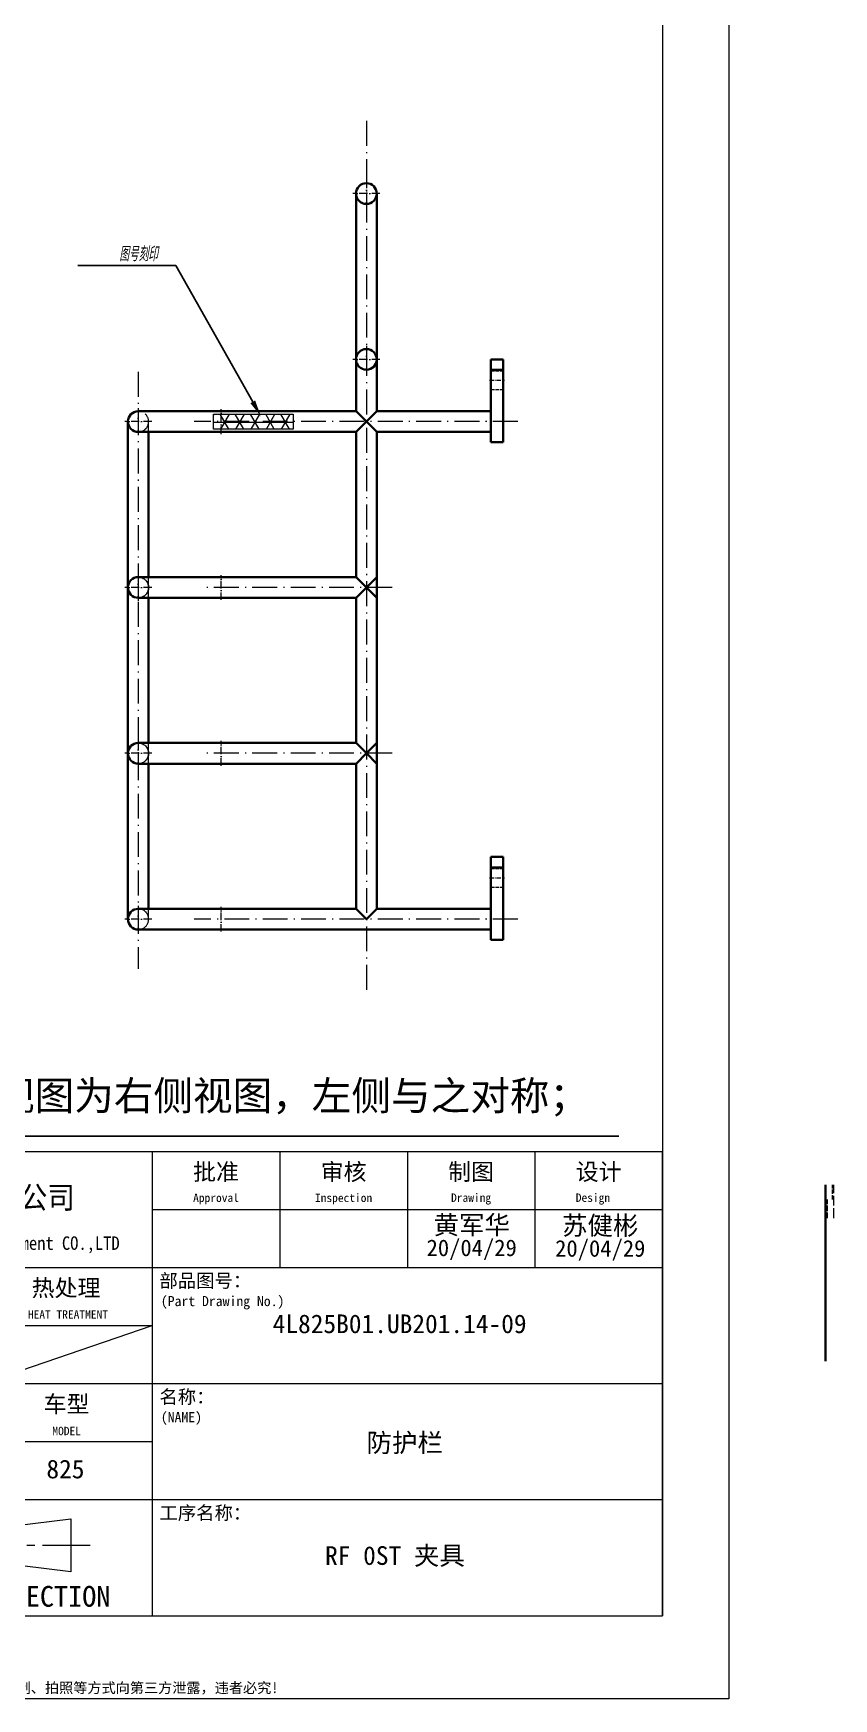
# Model space of a CAD drawing. Header units: millimetres. Extents: x -162325 to -83245, y 277409 to 326486.
# Drawn here: x -160671 to -160285, y 301208 to 302011 of the extents above; entities that cross this region are included whole.
import ezdxf
from ezdxf import colors
from ezdxf.entities.mleader import LeaderData, LeaderLine
from ezdxf.enums import TextEntityAlignment as Align
from ezdxf.math import Vec2, Vec3

# ---------------------------------------------------------------- set-up
doc = ezdxf.new("R2010")
doc.units = ezdxf.units.MM
for name, pattern in [('CENTER2', [28.575, 19.05, -3.175, 3.175, -3.175]), ('DASHDOT', [18.5, 12, -3, 0.5, -3]), ('DASHED', [15, 12, -3])]:
    doc.linetypes.add(name, pattern=pattern)
for name, color, linetype, lineweight in [('A4', 3, 'Continuous', 20), ('图框', 7, 'Continuous', 20), ('尺寸线', 3, 'Continuous', 13), ('文字', 1, 'Continuous', 13), ('细实线', 4, 'Continuous', 25)]:
    doc.layers.add(name, color=color, linetype=linetype, lineweight=lineweight)
doc.layers.add('Dim', color=3, linetype='Continuous')
doc.layers.add('MARK', color=7, linetype='Continuous')
doc.styles.add('CH-1', font='')
doc.styles.get("Standard").update_dxf_attribs({"font": 'txt', "bigfont": 'gbcbig.shx'})
doc.styles.get('CH-1').set_extended_font_data('SimSun')

# ---------------------------------------------------------------- blocks, each defined once
blk = doc.blocks.new('A$C34C2392C')
at = {"linetype": 'CENTER2', "ltscale": 0.3}
for p, q in [((-5.53, 4.13), (-5.53, -4.13)), ((16.64, 0), (-11.88, 0))]:
    blk.add_line(p, q, dxfattribs=at)
for p, q in [((1.54, 1.6), (14.34, 3.2)), ((14.34, 3.2), (14.34, -3.2)), ((1.54, -1.6), (1.54, 1.6)), ((14.34, -3.2), (1.54, -1.6))]:
    blk.add_line(p, q)
for radius in [3.2, 1.6]:
    blk.add_arc((-5.53, 0), radius, 0, 359.9894)
blk = doc.blocks.new('A$C67844AE1')
for p, q in [((-492, 112), (0, 112)), ((-246, 112), (-246, -112)), ((-184.5, 112), (-184.5, 56)), ((-123, 112), (-123, 56)), ((-61.5, 112), (-61.5, 56)), ((0, -112), (0, 112)), ((-246, 84), (0, 84)), ((-492, 68), (-492, -112)), ((-492, 68), (-492, -112)), ((-492, -112), (-492, 68)), ((-492, 68), (-492, -112)), ((-492, 68), (-492, -112)), ((-492, 68), (-492, -112)), ((-492, 68), (-492, -112)), ((-492, 68), (-492, -112)), ((-492, 68), (-492, -112)), ((-492, -112), (-492, 68)), ((-492, 68), (-492, -112)), ((-492, 68), (-492, -112)), ((-492, 68), (-492, -112)), ((-492, 68), (-492, -112)), ((-492, 56), (0, 56)), ((-410, 56), (-410, -112)), ((-328, 56), (-328, -56)), ((-492, 28), (-246, 28)), ((-492, 0), (0, 0)), ((-492, -28), (-246, -28)), ((-492, -56), (0, -56)), ((-492, -84), (-410, -84)), ((-492, -112), (0, -112))]:
    blk.add_line(p, q)
at = {"color": 4, "ltscale": 0.5}
for p, q in [((-468.38, 96.54), (-477.68, 84.12)), ((-467.07, 97.19), (-459.37, 97.19)), ((-451.05, 97.21), (-453.64, 97.21)), ((-447.54, 97.19), (-443.33, 97.19)), ((-482.7, 88.42), (-486.55, 83.35)), ((-478.69, 93.94), (-480.4, 91.69)), ((-473.82, 90.78), (-475.13, 88.89)), ((-452.68, 83.09), (-442.89, 96.32)), ((-486.98, 83.13), (-490.13, 83.13)), ((-477.02, 82.81), (-465.96, 82.81)), ((-469.28, 85.77), (-472.57, 85.77)), ((-469.23, 85.85), (-470.11, 87.32)), ((-467.8, 87.76), (-469.94, 87.76)), ((-467.8, 87.76), (-467.42, 87.1)), ((-463.75, 82.81), (-461.35, 82.81))]:
    blk.add_line(p, q, dxfattribs=at)
for centre, radius, start, end in [((-479.96, 96.37), 1.09, 90, 143.21463), ((-469.22, 97.24), 0.219, 322.84702, 90), ((-467.07, 95.55), 1.64, 90, 143.17909), ((-459.37, 95.55), 1.64, 323.50405, 90), ((-453.64, 96.66), 0.547, 90, 142.76053), ((-443.33, 96.64), 0.547, 323.51537, 90), ((-482.27, 88.08), 0.547, 90, 142.7804), ((-480.35, 91.65), 0.0547, 142.95764, 270), ((-478.65, 93.91), 0.0547, 90, 142.95764), ((-471.7, 94.51), 0.547, 270, 322.84702), ((-466.36, 94.15), 0.0547, 90, 143.28021), ((-462.24, 94.15), 0.0547, 323.81172, 90), ((-454.06, 91.84), 0.137, 354.5829, 143.44023), ((-450.47, 90.95), 0.137, 323.3038, 127.26931), ((-490.13, 83.68), 0.547, 143.21463, 270), ((-486.98, 83.68), 0.547, 270, 322.7804), ((-477.02, 83.63), 0.821, 143.17909, 270), ((-472.57, 85.82), 0.0547, 143.28021, 270), ((-469.28, 85.82), 0.0547, 270, 30.87346), ((-467.37, 87.13), 0.0547, 209.84044, 323.81172), ((-463.75, 83.36), 0.547, 142.76053, 270), ((-461.35, 83.63), 0.821, 270, 323.34145), ((-455.78, 83.14), 0.274, 143.38703, 270), ((-453.12, 83.41), 0.547, 270, 323.51537)]:
    blk.add_arc(centre, radius, start, end, dxfattribs=at)
at = {"color": 3, "ltscale": 0.5}
for points, knots in [([(-488.04, 87.39), (-488.26, 88.17), (-488.62, 89.51), (-488.76, 91.4), (-488.68, 92.96), (-488.48, 94.48), (-488, 95.94), (-487.33, 97.33), (-486.52, 98.55), (-485.58, 99.92), (-484.11, 101.17), (-482.08, 102.53), (-479.62, 103.66), (-476.63, 104.53), (-473.49, 104.75), (-470.85, 104.68), (-469.01, 104.49), (-468.06, 104.35), (-467.6, 104.19), (-467.36, 104.11), (-467.38, 103.84), (-467.51, 103.6), (-467.67, 103.59), (-467.75, 103.59)], [0.033361, 0.033361, 0.033361, 0.033361, 0.471833, 0.793856, 1.06763, 1.327784, 1.632518, 1.904259, 2.171672, 2.434164, 2.811787, 3.221221, 3.771763, 4.287691, 4.918993, 5.487196, 5.736969, 5.935719, 6.004988, 6.011363, 6.068145, 6.111246, 6.151841, 6.151841, 6.151841, 6.151841]), ([(-471.87, 106.78), (-471.88, 106.81), (-471.89, 106.89), (-471.08, 106.94), (-470.13, 106.96), (-468.28, 106.92), (-466.29, 106.88), (-463.95, 106.66), (-461.43, 105.9), (-458.86, 105.11), (-456.84, 103.98), (-455.05, 102.78), (-453.35, 101.59), (-451.64, 99.9), (-450.32, 98.09), (-449.42, 96.69), (-449.1, 95.93), (-449.03, 95.74)], [0, 0, 0, 0, 0.013513, 0.041806, 0.340693, 0.661167, 1.001786, 1.450195, 1.93793, 2.441413, 2.919246, 3.201062, 3.624217, 4.053268, 4.510623, 4.853859, 4.962074, 4.962074, 4.962074, 4.962074]), ([(-467.75, 103.59), (-468.68, 103.59), (-471.11, 103.61), (-474.79, 103.2), (-478.26, 101.79), (-481.06, 99.79), (-482.97, 97.34), (-484.02, 94.85), (-483.98, 93.42), (-483.93, 92.89)], [0, 0, 0, 0, 0.511401, 1.333961, 2.006207, 2.544799, 3.201133, 3.690752, 3.982461, 3.982461, 3.982461, 3.982461]), ([(-459.5, 74.17), (-459.15, 74.26), (-457.82, 74.59), (-455.91, 75.45), (-453.81, 76.77), (-452.04, 78.05), (-450.46, 79.78), (-449.21, 81.63), (-448.18, 83.92), (-447.35, 86.77), (-447.31, 89.06), (-447.29, 90.37)], [0, 0, 0, 0, 0.196818, 0.752706, 1.133972, 1.558354, 1.94217, 2.414014, 2.774875, 3.316286, 4.02771, 4.02771, 4.02771, 4.02771]), ([(-486.11, 83.93), (-485.59, 83.17), (-484.11, 80.96), (-480.4, 78.04), (-475.71, 75.67), (-470.4, 74.54), (-465.25, 74.57), (-460.35, 75.58), (-456.79, 77.65), (-454.68, 79.82), (-453.68, 81.05), (-453.44, 81.92), (-453.76, 82.01), (-453.85, 81.87), (-453.89, 81.8)], [0.008574, 0.008574, 0.008574, 0.008574, 0.511088, 1.461558, 2.551285, 3.372869, 4.408758, 5.360341, 6.07413, 6.646139, 6.965728, 7.014048, 7.055407, 7.097199, 7.097199, 7.097199, 7.097199]), ([(-453.89, 81.8), (-454.16, 81.48), (-455.09, 80.34), (-457.47, 79.09), (-460.29, 78.15), (-463.1, 77.56), (-465.75, 77.56), (-468.2, 77.74), (-470.34, 78.3), (-472.37, 78.87), (-474.59, 79.8), (-476.8, 81.11), (-479.03, 82.63), (-480.66, 84.59), (-482.11, 86.33), (-482.76, 87.47), (-483.04, 87.97)], [0, 0, 0, 0, 0.227272, 0.804496, 1.430419, 1.862632, 2.367125, 2.88024, 3.204387, 3.579335, 4.036384, 4.516387, 4.985288, 5.507707, 5.907232, 6.223175, 6.223175, 6.223175, 6.223175]), ([(-449.38, 87.54), (-449.46, 86.95), (-449.59, 86.05), (-449.95, 84.79), (-450.37, 83.78), (-450.81, 82.63), (-451.45, 81.57), (-452.25, 80.24), (-453.23, 79.21), (-454.33, 78.01), (-455.64, 77.09), (-456.98, 76.11), (-458.35, 75.36), (-459.16, 74.85), (-459.95, 74.68), (-459.94, 74.21), (-459.66, 74.19), (-459.5, 74.17)], [0.004933, 0.004933, 0.004933, 0.004933, 0.333622, 0.498315, 0.724349, 0.934741, 1.17012, 1.401267, 1.780901, 1.94954, 2.292483, 2.648069, 2.865789, 3.139575, 3.199954, 3.253921, 3.331828, 3.331828, 3.331828, 3.331828])]:
    blk.add_open_spline(points, degree=3, knots=knots, dxfattribs=at)
blk.add_spline([(-471.87, 106.78), (-471.8, 106.48), (-471.33, 106.32), (-469.95, 106.19), (-468.71, 106.01), (-466.81, 105.67), (-464.7, 105.2), (-462.88, 104.66), (-461.09, 103.98), (-459.43, 103.08), (-457.89, 102.22), (-455.32, 100.34), (-454.15, 99.25), (-453.58, 98.66), (-452.29, 97.2)], degree=3, dxfattribs=at)
at = {"color": 4, "ltscale": 0.5}
for points, knots in [([(-480.84, 97.02), (-480.93, 96.9), (-481.02, 96.78), (-481.12, 96.65), (-484.27, 92.44), (-487.42, 88.22), (-490.57, 84.01)], [-0.084236, -0.084236, -0.084236, -0.084236, 0, 0, 0, 2.885251, 2.885251, 2.885251, 2.885251]), ([(-479.96, 97.46), (-479.82, 97.46), (-479.68, 97.46), (-479.54, 97.46), (-479.54, 97.46), (-479.54, 97.46), (-479.54, 97.46), (-476.38, 97.46), (-473.23, 97.46), (-470.08, 97.46), (-470.08, 97.46), (-470.08, 97.46), (-470.08, 97.46), (-469.79, 97.46), (-469.51, 97.46), (-469.22, 97.46)], [-0.077734, -0.077734, -0.077734, -0.077734, 0, 0, 0, 0, 0, 0, 1.729211, 1.729211, 1.729211, 1.729211, 1.729211, 1.729211, 1.885805, 1.885805, 1.885805, 1.885805]), ([(-469.05, 97.11), (-469.2, 96.9), (-469.36, 96.7), (-469.52, 96.49), (-469.52, 96.49), (-469.52, 96.49), (-469.52, 96.49), (-470.05, 95.79), (-470.58, 95.09), (-471.11, 94.39), (-471.11, 94.39), (-471.11, 94.39), (-471.11, 94.39), (-471.16, 94.32), (-471.21, 94.25), (-471.26, 94.18)], [-0.1423966, -0.1423966, -0.1423966, -0.1423966, 0, 0, 0, 0, 0, 0, 0.4822707, 0.4822707, 0.4822707, 0.4822707, 0.4822707, 0.4822707, 0.529029, 0.529029, 0.529029, 0.529029]), ([(-454.08, 96.99), (-454.23, 96.79), (-454.39, 96.58), (-454.54, 96.38), (-457.68, 92.25), (-460.82, 88.12), (-463.96, 83.99), (-464.04, 83.89), (-464.11, 83.79), (-464.19, 83.69)], [-0.140102, -0.140102, -0.140102, -0.140102, 0, 0, 0, 2.844058, 2.844058, 2.844058, 2.913465, 2.913465, 2.913465, 2.913465]), ([(-451.05, 97.21), (-450.96, 97.2), (-450.76, 97.2), (-450.41, 97.03), (-450.21, 96.52), (-450.3, 95.87), (-450.55, 95.18), (-450.83, 94.49), (-451, 93.99), (-451.13, 93.7), (-451.11, 93.59), (-450.99, 93.55), (-450.82, 93.63), (-450.49, 93.98), (-449.97, 94.64), (-449.25, 95.48), (-448.57, 96.28), (-447.99, 96.81), (-447.66, 97.09), (-447.54, 97.19)], [0, 0, 0, 0, 0.047379, 0.11361, 0.198731, 0.32589, 0.467244, 0.599055, 0.733672, 0.758899, 0.77069, 0.790267, 0.820293, 0.867992, 1.054564, 1.278066, 1.476304, 1.62487, 1.711224, 1.711224, 1.711224, 1.711224]), ([(-471.7, 93.97), (-471.72, 93.97), (-471.75, 93.97), (-471.77, 93.97), (-471.77, 93.97), (-471.77, 93.97), (-471.77, 93.97), (-474.06, 93.97), (-476.36, 93.97), (-478.65, 93.97)], [-0.012966, -0.012966, -0.012966, -0.012966, 0, 0, 0, 0, 0, 0, 1.257183, 1.257183, 1.257183, 1.257183]), ([(-456, 83.3), (-455.85, 83.49), (-455.71, 83.69), (-455.56, 83.88), (-455.56, 83.88), (-455.56, 83.88), (-455.56, 83.88), (-453.83, 86.21), (-452.09, 88.54), (-450.36, 90.87)], [-0.132838, -0.132838, -0.132838, -0.132838, 0, 0, 0, 0, 0, 0, 1.591518, 1.591518, 1.591518, 1.591518]), ([(-469.94, 87.76), (-469.98, 87.77), (-470.04, 87.77), (-470.11, 87.72), (-470.16, 87.66), (-470.17, 87.58), (-470.16, 87.49), (-470.14, 87.4), (-470.13, 87.35), (-470.11, 87.32)], [0, 0, 0, 0, 0.0189462, 0.0330559, 0.0436533, 0.0575788, 0.0766083, 0.0956988, 0.1082528, 0.1082528, 0.1082528, 0.1082528])]:
    blk.add_open_spline(points, degree=3, knots=knots, dxfattribs=at)
for points in [[(-476.05, 88.63), (-478.12, 88.63), (-480.19, 88.63), (-482.27, 88.63)], [(-474.4, 91.6), (-476.39, 91.6), (-478.37, 91.6), (-480.35, 91.6)], [(-466.4, 94.18), (-468.47, 91.41), (-470.54, 88.63), (-472.61, 85.86)], [(-462.19, 94.12), (-463.9, 91.78), (-465.62, 89.44), (-467.33, 87.1)], [(-466.36, 94.2), (-464.99, 94.2), (-463.61, 94.2), (-462.24, 94.2)], [(-458.05, 94.58), (-460.57, 91.18), (-463.09, 87.78), (-465.6, 84.38)], [(-454.17, 91.93), (-456.01, 89.44), (-457.9, 86.89), (-460.7, 83.14)], [(-454.14, 89.56), (-454.07, 90.32), (-454, 91.07), (-453.92, 91.83)], [(-453.14, 89.09), (-452.28, 89.74), (-451.41, 90.4), (-450.55, 91.06)], [(-455.78, 82.86), (-454.89, 82.86), (-454, 82.86), (-453.12, 82.86)]]:
    blk.add_open_spline(points, degree=3, dxfattribs=at)
for points in [[(-476.05, 88.63), (-475.64, 88.63), (-475.39, 88.67), (-475.28, 88.75), (-475.13, 88.89)], [(-473.82, 90.78), (-473.73, 90.98), (-473.72, 91.25), (-473.81, 91.45), (-473.97, 91.55), (-474.16, 91.58), (-474.4, 91.6)], [(-454.14, 89.56), (-454.15, 89.22), (-454.12, 88.97), (-453.96, 88.83), (-453.76, 88.76), (-453.62, 88.78), (-453.43, 88.86), (-453.14, 89.09)], [(-465.6, 84.38), (-465.63, 84.34), (-465.63, 84.25), (-465.53, 84.03), (-465.37, 83.78), (-465.15, 83.42), (-465.08, 83.29), (-465.14, 83.12), (-465.4, 82.96), (-465.69, 82.87), (-465.96, 82.81)]]:
    blk.add_spline(points, degree=3, dxfattribs=at)
at = {"layer": '细实线', "color": 0, "linetype": 'Continuous'}
for p, q in [((-492, 112), (-492, 56)), ((-492, 68), (-492, -112)), ((-492, 68), (-492, -112)), ((-492, 68), (-492, -112))]:
    blk.add_line(p, q, dxfattribs=at)
at = {"lineweight": 35, "xscale": 4, "yscale": 4, "zscale": 4}
blk.add_blockref('A$C34C2392C', (-342.56, -78.03), dxfattribs=at)
at = {"style": 'CH-1'}
for s, height, p in [('批准', 8.111, (-215.25, 102.29)), ('审核', 8.111, (-153.75, 102.29)), ('制图', 8.111, (-92.25, 102.29)), ('设计', 8.111, (-30.75, 102.29)), ('Approval', 4.055, (-215.25, 89.12)), ('Inspection', 4.055, (-153.75, 89.12)), ('Drawing', 4.055, (-92.25, 89.12)), ('Design  ', 4.055, (-30.75, 89.12)), ('比例', 8.111, (-369.33, 46.29)), ('MATERIAL', 4.056, (-451.13, 33.33)), ('SCALE', 4.055, (-369.28, 33.12)), ('制作数', 8.111, (-451.33, -9.71)), ('车型', 8.111, (-287.33, -9.71)), ('PROD.QTY', 4.055, (-451.28, -22.88)), ('MODEL', 4.055, (-287.28, -22.88)), ('3RD ANGLE PROJECTION', 10, (-334.19, -102.63))]:
    blk.add_text(s, height=height, dxfattribs=at).set_placement(p, align=Align.MIDDLE)
at = {"lineweight": 35, "style": 'CH-1'}
for s, height, p in [('(NAME)', 4.868, (-478.38, 64.74)), ('部品图号：', 6.489, (-242.53, 46.37)), ('(Part Drawing No.)', 4.8676, (-241.87, 37.35)), ('名称：', 6.489, (-242.53, -9.63)), ('(NAME)', 4.868, (-241.87, -18.65)), ('工序名称：', 6.489, (-242.53, -65.63))]:
    blk.add_text(s, height=height, dxfattribs=at).set_placement(p)
at = {"style": 'CH-1'}
blk.add_text('材质', height=8.111, dxfattribs=at).set_placement((-462.11, 42.24))
at = {"lineweight": 35, "style": 'CH-1'}
for s, height, p in [('热处理', 8.111, (-287.56, 46.27)), ('HEAT TREATMENT', 4.0553, (-286.66, 33.32)), ('硬度', 8.111, (-369.56, -9.73)), ('HARDNESS', 4.055, (-368.66, -22.68)), ('HRC.', 9, (-392.33, -42.26, -1000.32)), ('页码', 8.111, (-451.56, -65.73)), ('Page number', 4.0553, (-450.66, -78.68))]:
    blk.add_text(s, height=height, dxfattribs=at).set_placement(p, align=Align.MIDDLE)
at = {"layer": 'MARK', "style": 'CH-1', "width": 0.9}
blk.add_text('广州丰桥智能装备有限公司', height=10.8, dxfattribs=at).set_placement((-442.41, 84.37))
at = {"layer": 'MARK', "insert": (-452.72, 70.99), "char_height": 6.5, "width": 556.9513, "attachment_point": 1, "style": 'CH-1'}
blk.add_mtext('{\\W0.9;Guangzhou Fengqiao Intelligent Equipment CO.,LTD}', dxfattribs=at)
blk = doc.blocks.new('1比1 竖框')
at = {"layer": '图框'}
for p, q in [((210, 297), (210, 0)), ((202, 289), (202, 10)), ((30.07, 10), (202, 10)), ((210, 0), (0, 0))]:
    blk.add_line(p, q, dxfattribs=at)
at = {"layer": '图框', "xscale": 0.25, "yscale": 0.25, "zscale": 0.25}
blk.add_blockref('A$C67844AE1', (202, 38), dxfattribs=at)
at = {"layer": '图框', "insert": (113.5, 0.5), "char_height": 1.25, "width": 177, "attachment_point": 8}
blk.add_mtext('{\\fSimSun|b1|i0|c134|p2;此设计产权为广州丰桥智能装备有限公司所有，未经书面授权严禁用复制、拍照等方式向第三方泄露，违者必究!}', dxfattribs=at)

msp = doc.modelspace()

# ---------------------------------------------------------------- hatches: boundary and pattern name
at = {"layer": '尺寸线'}
h = msp.add_hatch(dxfattribs=at)
h.set_pattern_fill('NET3', color=4, scale=2, angle=360)
h.set_pattern_definition([(360, (-183957.642, 272175.6956), (5e-12, 6.35), []), (60, (-183957.642, 272175.6956), (-5.4992613, 3.175), []), (120, (-183957.642, 272175.6956), (-5.4992613, -3.175), [])])
h.paths.add_polyline_path([(-160545.374, 301820.533), (-160545.374, 301827.725), (-160583.815, 301827.725), (-160583.815, 301820.533)])

# ---------------------------------------------------------------- linework, layer by layer
at = {"color": 2, "linetype": 'DASHDOT', "lineweight": 13}
for p, q in [((-160510.129, 301969.153), (-160510.129, 301549.153)), ((-160620.129, 301848.153), (-160620.129, 301560.152)), ((-160437.129, 301824.153), (-160593.13, 301824.153)), ((-160497.629, 301744.153), (-160587.63, 301744.153)), ((-160497.629, 301664.153), (-160587.63, 301664.153)), ((-160437.129, 301584.153), (-160593.13, 301584.153))]:
    msp.add_line(p, q, dxfattribs=at)
at = {"color": 2, "linetype": 'DASHDOT', "lineweight": 13, "ltscale": 0.325}
for p, q in [((-160503.629, 301934.153), (-160516.629, 301934.153)), ((-160510.129, 301940.653), (-160510.129, 301927.653)), ((-160503.629, 301854.153), (-160516.629, 301854.153)), ((-160510.129, 301860.653), (-160510.129, 301847.653)), ((-160620.129, 301830.653), (-160620.129, 301817.653)), ((-160613.629, 301824.153), (-160626.629, 301824.153)), ((-160620.129, 301750.653), (-160620.129, 301737.653)), ((-160613.629, 301744.153), (-160626.629, 301744.153)), ((-160620.129, 301670.653), (-160620.129, 301657.653)), ((-160613.629, 301664.153), (-160626.629, 301664.153)), ((-160620.129, 301590.653), (-160620.129, 301577.653)), ((-160613.629, 301584.153), (-160626.629, 301584.153))]:
    msp.add_line(p, q, dxfattribs=at)
at = {"color": 7, "lineweight": 35}
for p, q in [((-160515.129, 301854.153), (-160515.129, 301934.153)), ((-160515.129, 301854.153), (-160515.129, 301934.153)), ((-160505.129, 301934.133), (-160505.129, 301934.153)), ((-160505.129, 301854.153), (-160505.129, 301934.153)), ((-160515.129, 301829.153), (-160515.129, 301854.153)), ((-160515.129, 301829.153), (-160515.129, 301854.153)), ((-160505.129, 301854.153), (-160505.129, 301854.172)), ((-160505.129, 301854.133), (-160505.129, 301854.153)), ((-160505.129, 301829.153), (-160505.129, 301854.153)), ((-160444.129, 301854.153), (-160450.129, 301854.153)), ((-160450.129, 301849.153), (-160450.129, 301854.153)), ((-160444.129, 301849.153), (-160444.129, 301854.153)), ((-160444.129, 301849.153), (-160450.129, 301849.153)), ((-160450.129, 301814.153), (-160450.129, 301849.153)), ((-160444.129, 301814.153), (-160444.129, 301849.153)), ((-160625.129, 301744.153), (-160625.129, 301824.153)), ((-160625.129, 301744.153), (-160625.129, 301824.153)), ((-160620.129, 301829.153), (-160580.129, 301829.153)), ((-160580.129, 301829.153), (-160620.129, 301829.153)), ((-160515.129, 301829.153), (-160580.129, 301829.153)), ((-160515.129, 301829.153), (-160580.129, 301829.153)), ((-160510.129, 301824.153), (-160515.129, 301829.153)), ((-160510.129, 301824.153), (-160515.129, 301819.153)), ((-160510.129, 301824.153), (-160505.129, 301829.153)), ((-160510.129, 301824.153), (-160505.129, 301819.153)), ((-160450.129, 301829.153), (-160505.129, 301829.153)), ((-160450.129, 301829.153), (-160505.129, 301829.153)), ((-160580.129, 301819.153), (-160620.129, 301819.153)), ((-160615.129, 301749.153), (-160615.129, 301819.153)), ((-160515.129, 301819.153), (-160580.129, 301819.153)), ((-160515.129, 301749.153), (-160515.129, 301819.153)), ((-160515.129, 301749.153), (-160515.129, 301819.153)), ((-160505.129, 301749.153), (-160505.129, 301819.153)), ((-160450.129, 301819.153), (-160505.129, 301819.153)), ((-160450.129, 301814.153), (-160444.129, 301814.153)), ((-160625.129, 301664.153), (-160625.129, 301744.153)), ((-160625.129, 301664.153), (-160625.129, 301744.153)), ((-160580.129, 301749.153), (-160620.129, 301749.153)), ((-160615.129, 301749.153), (-160580.129, 301749.153)), ((-160515.129, 301749.153), (-160580.129, 301749.153)), ((-160515.129, 301749.153), (-160580.129, 301749.153)), ((-160510.129, 301744.153), (-160515.129, 301749.153)), ((-160510.129, 301744.153), (-160515.129, 301739.153)), ((-160510.129, 301744.153), (-160505.129, 301749.153)), ((-160510.129, 301744.153), (-160505.129, 301739.153)), ((-160505.129, 301749.153), (-160505.129, 301744.153)), ((-160505.129, 301744.153), (-160505.129, 301739.153)), ((-160580.129, 301739.153), (-160620.129, 301739.153)), ((-160615.129, 301669.153), (-160615.129, 301739.153)), ((-160515.129, 301739.153), (-160580.129, 301739.153)), ((-160515.129, 301669.153), (-160515.129, 301739.153)), ((-160515.129, 301669.153), (-160515.129, 301739.153)), ((-160505.129, 301669.153), (-160505.129, 301739.153)), ((-160580.129, 301669.153), (-160620.129, 301669.153)), ((-160615.129, 301669.153), (-160580.129, 301669.153)), ((-160515.129, 301669.153), (-160580.129, 301669.153)), ((-160515.129, 301669.153), (-160580.129, 301669.153)), ((-160510.129, 301664.153), (-160515.129, 301669.153)), ((-160510.129, 301664.153), (-160505.129, 301669.153)), ((-160505.129, 301669.153), (-160505.129, 301664.153)), ((-160625.129, 301584.153), (-160625.129, 301664.153)), ((-160625.129, 301584.153), (-160625.129, 301664.153)), ((-160510.129, 301664.153), (-160515.129, 301659.153)), ((-160510.129, 301664.153), (-160505.129, 301659.153)), ((-160505.129, 301664.153), (-160505.129, 301659.153)), ((-160580.129, 301659.153), (-160620.129, 301659.153)), ((-160615.129, 301589.153), (-160615.129, 301659.153)), ((-160515.129, 301659.153), (-160580.129, 301659.153)), ((-160515.129, 301589.153), (-160515.129, 301659.153)), ((-160515.129, 301589.153), (-160515.129, 301659.153)), ((-160505.129, 301589.153), (-160505.129, 301659.153)), ((-160444.129, 301614.153), (-160450.129, 301614.153)), ((-160450.129, 301609.153), (-160450.129, 301614.153)), ((-160444.129, 301609.153), (-160444.129, 301614.153)), ((-160444.129, 301609.153), (-160450.129, 301609.153)), ((-160450.129, 301574.153), (-160450.129, 301609.153)), ((-160444.129, 301574.153), (-160444.129, 301609.153)), ((-160580.129, 301589.153), (-160620.129, 301589.153)), ((-160615.129, 301589.153), (-160580.129, 301589.153)), ((-160515.129, 301589.153), (-160580.129, 301589.153)), ((-160515.129, 301589.153), (-160580.129, 301589.153)), ((-160510.129, 301584.153), (-160515.129, 301589.153)), ((-160510.129, 301584.153), (-160505.129, 301589.153)), ((-160450.129, 301589.153), (-160505.129, 301589.153)), ((-160450.129, 301589.153), (-160505.129, 301589.153)), ((-160580.129, 301579.153), (-160620.129, 301579.153)), ((-160450.129, 301579.153), (-160580.129, 301579.153)), ((-160450.129, 301574.153), (-160444.129, 301574.153)), ((-160288.796, 301455.993), (-160288.796, 301439.993)), ((-160288.796, 301434.993), (-160288.796, 301439.993)), ((-160288.796, 301434.993), (-160288.796, 301370.993))]:
    msp.add_line(p, q, dxfattribs=at)
at = {"color": 1, "linetype": 'DASHED', "lineweight": 13}
for p, q in [((-160505.129, 301854.172), (-160505.129, 301934.133)), ((-160505.129, 301829.153), (-160505.129, 301854.133)), ((-160615.129, 301744.153), (-160615.129, 301824.153)), ((-160620.129, 301819.153), (-160580.129, 301819.153)), ((-160515.129, 301819.153), (-160580.129, 301819.153)), ((-160505.129, 301749.153), (-160505.129, 301819.153)), ((-160450.129, 301819.153), (-160505.129, 301819.153)), ((-160615.129, 301664.153), (-160615.129, 301744.153)), ((-160620.129, 301739.153), (-160580.129, 301739.153)), ((-160515.129, 301739.153), (-160580.129, 301739.153)), ((-160505.129, 301669.153), (-160505.129, 301739.153)), ((-160615.129, 301584.153), (-160615.129, 301664.153)), ((-160620.129, 301659.153), (-160580.129, 301659.153)), ((-160515.129, 301659.153), (-160580.129, 301659.153)), ((-160505.129, 301589.153), (-160505.129, 301659.153)), ((-160620.129, 301579.153), (-160580.129, 301579.153)), ((-160450.129, 301579.153), (-160580.129, 301579.153))]:
    msp.add_line(p, q, dxfattribs=at)
at = {"color": 1, "linetype": 'DASHED', "lineweight": 13, "ltscale": 0.15}
for p, q in [((-160444.129, 301849.153), (-160450.129, 301849.153)), ((-160444.129, 301849.153), (-160450.129, 301849.153)), ((-160444.129, 301849.153), (-160450.129, 301849.153)), ((-160450.129, 301848.653), (-160444.129, 301848.653)), ((-160450.129, 301848.653), (-160444.129, 301848.653)), ((-160450.129, 301839.653), (-160444.129, 301839.653)), ((-160450.129, 301839.653), (-160444.129, 301839.653)), ((-160444.129, 301609.153), (-160450.129, 301609.153)), ((-160444.129, 301609.153), (-160450.129, 301609.153)), ((-160444.129, 301609.153), (-160450.129, 301609.153)), ((-160450.129, 301608.653), (-160444.129, 301608.653)), ((-160450.129, 301608.653), (-160444.129, 301608.653)), ((-160450.129, 301599.653), (-160444.129, 301599.653)), ((-160450.129, 301599.653), (-160444.129, 301599.653))]:
    msp.add_line(p, q, dxfattribs=at)
at = {"color": 2, "linetype": 'DASHDOT', "lineweight": 13, "ltscale": 0.180005}
for p, q in [((-160450.729, 301844.153), (-160443.529, 301844.153)), ((-160450.729, 301604.153), (-160443.529, 301604.153))]:
    msp.add_line(p, q, dxfattribs=at)
at = {"color": 2, "linetype": 'DASHDOT', "lineweight": 13, "ltscale": 0.3}
for p, q in [((-160580.129, 301818.153), (-160580.129, 301830.153)), ((-160580.129, 301738.153), (-160580.129, 301750.153)), ((-160580.129, 301658.153), (-160580.129, 301670.153)), ((-160580.129, 301578.153), (-160580.129, 301590.153))]:
    msp.add_line(p, q, dxfattribs=at)
at = {"color": 1, "linetype": 'DASHED', "lineweight": 13, "ltscale": 0.125}
for p, q in [((-160615.129, 301819.153), (-160615.129, 301824.153)), ((-160620.129, 301749.153), (-160615.129, 301749.153)), ((-160615.129, 301744.153), (-160615.129, 301749.153)), ((-160615.129, 301739.153), (-160615.129, 301744.153)), ((-160620.129, 301669.153), (-160615.129, 301669.153)), ((-160615.129, 301664.153), (-160615.129, 301669.153)), ((-160615.129, 301659.153), (-160615.129, 301664.153)), ((-160620.129, 301589.153), (-160615.129, 301589.153)), ((-160615.129, 301584.153), (-160615.129, 301589.153))]:
    msp.add_line(p, q, dxfattribs=at)
at = {"color": 1, "linetype": 'DASHED', "lineweight": 13, "ltscale": 0.176777}
for p, q in [((-160510.129, 301824.153), (-160515.129, 301829.153)), ((-160510.129, 301824.153), (-160515.129, 301829.153)), ((-160510.129, 301824.153), (-160515.129, 301829.153)), ((-160510.129, 301824.153), (-160515.129, 301819.153)), ((-160510.129, 301824.153), (-160515.129, 301819.153)), ((-160510.129, 301824.153), (-160515.129, 301819.153)), ((-160510.129, 301824.153), (-160505.129, 301829.153)), ((-160505.129, 301829.153), (-160510.129, 301824.153)), ((-160510.129, 301824.153), (-160505.129, 301829.153)), ((-160510.129, 301824.153), (-160505.129, 301819.153)), ((-160510.129, 301824.153), (-160505.129, 301819.153)), ((-160510.129, 301744.153), (-160515.129, 301749.153)), ((-160510.129, 301744.153), (-160515.129, 301749.153)), ((-160510.129, 301744.153), (-160515.129, 301749.153)), ((-160510.129, 301744.153), (-160515.129, 301739.153)), ((-160510.129, 301744.153), (-160515.129, 301739.153)), ((-160510.129, 301744.153), (-160515.129, 301739.153)), ((-160510.129, 301744.153), (-160505.129, 301749.153)), ((-160505.129, 301749.153), (-160510.129, 301744.153)), ((-160510.129, 301744.153), (-160505.129, 301749.153)), ((-160505.129, 301739.153), (-160510.129, 301744.153)), ((-160510.129, 301744.153), (-160505.129, 301739.153)), ((-160510.129, 301744.153), (-160505.129, 301739.153)), ((-160510.129, 301664.153), (-160515.129, 301669.153)), ((-160510.129, 301664.153), (-160515.129, 301669.153)), ((-160510.129, 301664.153), (-160515.129, 301669.153)), ((-160510.129, 301664.153), (-160505.129, 301669.153)), ((-160505.129, 301669.153), (-160510.129, 301664.153)), ((-160510.129, 301664.153), (-160505.129, 301669.153)), ((-160510.129, 301664.153), (-160515.129, 301659.153)), ((-160510.129, 301664.153), (-160515.129, 301659.153)), ((-160510.129, 301664.153), (-160515.129, 301659.153)), ((-160505.129, 301659.153), (-160510.129, 301664.153)), ((-160510.129, 301664.153), (-160505.129, 301659.153)), ((-160510.129, 301664.153), (-160505.129, 301659.153)), ((-160510.129, 301584.153), (-160515.129, 301589.153)), ((-160510.129, 301584.153), (-160515.129, 301589.153)), ((-160510.129, 301584.153), (-160515.129, 301589.153)), ((-160505.129, 301589.153), (-160510.129, 301584.153)), ((-160510.129, 301584.153), (-160505.129, 301589.153)), ((-160510.129, 301584.153), (-160505.129, 301589.153))]:
    msp.add_line(p, q, dxfattribs=at)
at = {"color": 1, "linetype": 'DASHED', "lineweight": 13, "ltscale": 0.176776}
msp.add_line((-160505.129, 301819.153), (-160510.129, 301824.153), dxfattribs=at)
at = {"color": 1, "linetype": 'DASHED', "lineweight": 13, "ltscale": 0.175}
msp.add_line((-160285.296, 301448.993), (-160285.296, 301455.993), dxfattribs=at)
msp.add_line((-160285.296, 301448.993), (-160285.296, 301455.993), dxfattribs=at)
at = {"color": 1, "linetype": 'DASHED', "lineweight": 13, "ltscale": 0.4}
msp.add_line((-160284.796, 301439.993), (-160284.796, 301455.993), dxfattribs=at)
msp.add_line((-160284.796, 301439.993), (-160284.796, 301455.993), dxfattribs=at)
at = {"color": 1, "linetype": 'DASHED', "lineweight": 13, "ltscale": 0.225}
msp.add_line((-160287.796, 301439.993), (-160287.796, 301448.993), dxfattribs=at)
msp.add_line((-160287.796, 301439.993), (-160287.796, 301448.993), dxfattribs=at)
at = {"color": 7, "lineweight": 35}
for centre in [(-160510.129, 301934.153), (-160510.129, 301854.153)]:
    msp.add_circle(centre, 5, dxfattribs=at)
at = {"color": 1, "linetype": 'DASHED', "lineweight": 13, "ltscale": 0.333333}
for centre in [(-160620.129, 301744.153), (-160620.129, 301664.153)]:
    msp.add_circle(centre, 5, dxfattribs=at)
at = {"color": 1, "linetype": 'DASHED', "lineweight": 13}
for centre, start, end in [((-160510.129, 301934.153), 269.994998, 331.35211), ((-160510.129, 301854.153), 151.352115, 269.995134), ((-160510.129, 301854.153), 331.35211, 91.621442), ((-160620.129, 301824.153), 180.000005, 0), ((-160620.129, 301824.153), 269.999997, 90.000003), ((-160620.129, 301744.153), 269.999997, 90.000003), ((-160620.129, 301664.153), 269.999997, 90.000003), ((-160620.129, 301584.153), 0, 180.000005), ((-160620.129, 301584.153), 269.999997, 90.000003)]:
    msp.add_arc(centre, 5, start, end, dxfattribs=at)
at = {"color": 7, "lineweight": 35}
for centre in [(-160620.129, 301824.153), (-160620.129, 301744.153), (-160620.129, 301664.153), (-160620.129, 301584.153)]:
    msp.add_arc(centre, 5, 90.000003, 269.999997, dxfattribs=at)
at = {"layer": 'A4'}
msp.add_lwpolyline([(-161175.385, 302396.167), (-160335.385, 302396.167), (-160335.385, 301208.167), (-161175.385, 301208.167)], close=True, dxfattribs=at)
at = {"layer": 'Dim', "color": 6}
msp.add_line((-160714.04, 301479.468), (-160388.33, 301479.468), dxfattribs=at)
at = {"layer": '尺寸线'}
msp.add_line((-160695.385, 301360.167), (-160613.385, 301388.167), dxfattribs=at)
at = {"layer": '尺寸线', "color": 4}
msp.add_lwpolyline([(-160583.815, 301827.725), (-160545.374, 301827.725), (-160545.374, 301820.533), (-160583.815, 301820.533)], close=True, dxfattribs=at)

# ---------------------------------------------------------------- block references
at = {"layer": '图框', "xscale": 4, "yscale": 4, "zscale": 4}
msp.add_blockref('1比1 竖框', (-161175.385, 301208.167), dxfattribs=at)

# ---------------------------------------------------------------- texts
at = {"layer": '文字', "color": 1, "linetype": 'Continuous', "style": 'CH-1'}
for s, height, p in [('黄军华', 9, (-160459.347, 301436.857)), ('苏健彬', 9, (-160397.354, 301436.564)), ('20/04/29', 8, (-160459.347, 301424.987)), ('20/04/29', 8, (-160397.354, 301424.694)), ('4L825B01.UB201.14-09', 9, (-160494.1, 301388.91)), ('防护栏', 9, (-160491.618, 301331.768)), ('825', 9, (-160655.242, 301318.869, -1000.322)), ('RF 0ST 夹具', 9, (-160496.357, 301277.36, -1000.322))]:
    msp.add_text(s, height=height, dxfattribs=at).set_placement(p, align=Align.MIDDLE)
at = {"layer": '文字', "insert": (-160708.313, 301506.018), "char_height": 14, "width": 332.09642, "attachment_point": 1, "style": 'CH-1'}
msp.add_mtext('本视图为右侧视图，左侧与之对称；', dxfattribs=at)

# ---------------------------------------------------------------- leaders
at = {"layer": '尺寸线'}
ml = msp.add_multileader_mtext('Standard', dxfattribs=at)
ml.set_content('\\A1;{\\Q10;\\W0.7;\\C4;图号刻印}', color=256)
ml.set_leader_properties()
ml.build(insert=Vec2(0, 0))
ml.multileader.update_dxf_attribs({"text_right_attachment_type": 6, "dogleg_length": 0.72, "arrow_head_size": 8})
ctx = ml.context
ctx.base_point, ctx.char_height, ctx.arrow_head_size, ctx.landing_gap_size, ctx.plane_origin = Vec3(-160628.728, 301903.282), 7, 8, 4, Vec3(-160522.848, 301769.907)
ctx.right_attachment, ctx.text_align_type = 6, 2
notes = []
notes.append((ctx, [(0, (1, 1, 0), (-160601.962, 301899.474), (-1, 0), 4.72, [(0, [(-160560.998, 301826.728)], 0, [])])]))
ctx.mtext.insert, ctx.mtext.alignment, ctx.mtext.flow_direction = Vec3(-160610.682, 301908.507), 3, 5
for ctx, leaders in notes:
    for number, flags, end, landing, length, lines in leaders:
        leader = LeaderData()
        leader.index, (leader.has_last_leader_line, leader.has_dogleg_vector, leader.attachment_direction) = number, flags
        leader.last_leader_point, leader.dogleg_vector, leader.dogleg_length = Vec3(end), Vec3(landing), length
        for number, points, colour, breaks in lines:
            line = LeaderLine()
            line.index, line.vertices, line.color, line.breaks = number, Vec3.list(points), colors.encode_raw_color(colour), breaks
            leader.lines.append(line)
        ctx.leaders.append(leader)

doc.saveas('drawing.dxf')
